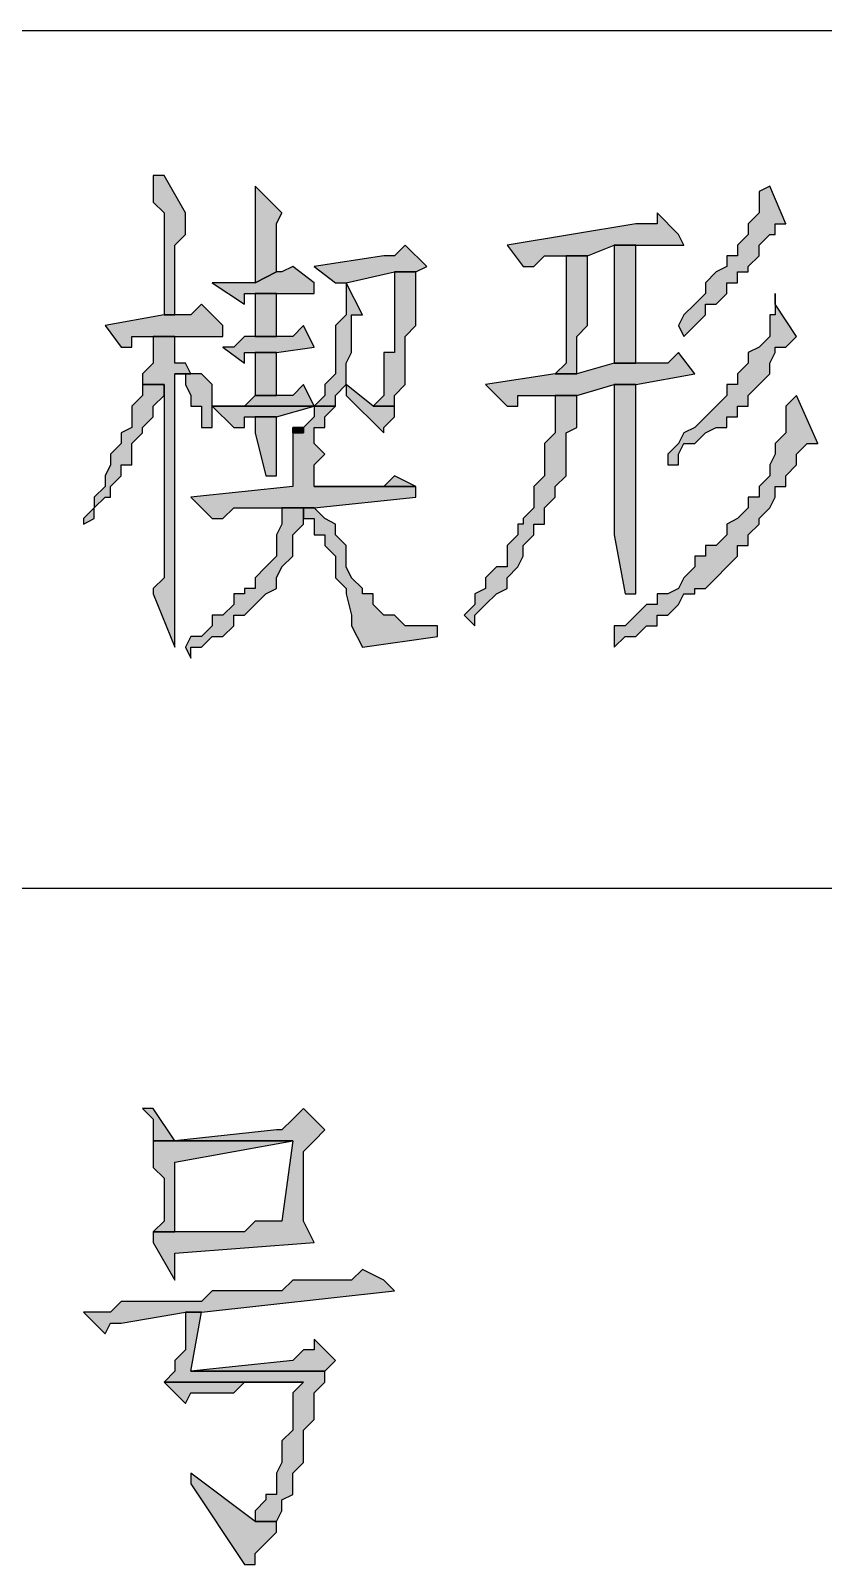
# Model space of a CAD drawing. Extents: x 457 to 4918, y -67 to 391.
# Drawn here: x 3523.95 to 3530.63, y 87.02 to 99.94 of the extents above; entities that cross this region are included whole.
import ezdxf

# ---------------------------------------------------------------- set-up
doc = ezdxf.new("R2010")
doc.units = 0
doc.header["$LTSCALE"] = 40
doc.header["$MEASUREMENT"] = 0
for name, color, linetype in [('at_Entity', 7, 'CONTINUOUS'), ('at_Rect', 7, 'CONTINUOUS'), ('at_Solid', 7, 'CONTINUOUS')]:
    doc.layers.add(name, color=color, linetype=linetype)

msp = doc.modelspace()

# ---------------------------------------------------------------- hatches: boundary and pattern name
at = {"layer": 'at_Solid'}
for points in [[(3525.073, 98.723), (3524.982, 98.723), (3524.982, 98.588), (3524.982, 98.497), (3525.073, 98.407), (3525.073, 97.548), (3525.163, 97.548), (3525.163, 98.136), (3525.254, 98.226), (3525.254, 98.407)], [(3525.841, 98.633), (3525.841, 97.819), (3526.022, 97.91), (3526.022, 98.317), (3526.067, 98.407)], [(3530.18, 98.633), (3530.09, 98.588), (3530.09, 98.407), (3530, 98.317), (3530, 98.226), (3529.909, 98.136), (3529.909, 98.045), (3529.819, 98.045), (3529.819, 97.955), (3529.728, 97.91), (3529.638, 97.819), (3529.638, 97.729), (3529.548, 97.639), (3529.457, 97.548), (3529.412, 97.458), (3529.457, 97.367), (3529.548, 97.458), (3529.638, 97.548), (3529.638, 97.639), (3529.728, 97.639), (3529.819, 97.729), (3529.819, 97.819), (3529.909, 97.819), (3529.909, 97.91), (3530, 97.91), (3530, 97.955), (3530.09, 98.045), (3530.09, 98.136), (3530.18, 98.226), (3530.226, 98.226), (3530.226, 98.317), (3530.316, 98.317)], [(3529.231, 98.407), (3529.231, 98.317), (3529.141, 98.317), (3529.05, 98.317), (3527.966, 98.136), (3528.101, 97.955), (3528.192, 97.955), (3528.282, 98.045), (3528.644, 98.045), (3528.87, 98.136), (3529.457, 98.136), (3529.412, 98.226)], [(3527.107, 98.136), (3527.016, 98.045), (3526.926, 98.045), (3526.338, 97.955), (3526.519, 97.819), (3526.61, 97.819), (3527.016, 97.91), (3527.197, 97.91), (3527.288, 97.955)], [(3529.05, 98.136), (3528.87, 98.136), (3528.87, 98.045), (3528.87, 97.141), (3529.05, 97.141)], [(3528.644, 98.045), (3528.463, 98.045), (3528.463, 97.91), (3528.463, 97.141), (3528.372, 97.051), (3528.553, 97.051), (3528.553, 97.141), (3528.553, 97.367), (3528.644, 97.458)], [(3526.158, 97.955), (3526.067, 97.91), (3526.022, 97.91), (3525.841, 97.819), (3525.48, 97.819), (3525.751, 97.639), (3525.751, 97.729), (3525.841, 97.729), (3526.338, 97.729), (3526.338, 97.819)], [(3527.197, 97.91), (3527.016, 97.91), (3527.016, 97.819), (3527.016, 97.232), (3526.926, 97.232), (3526.926, 96.87), (3526.836, 96.78), (3527.016, 96.78), (3527.016, 96.87), (3527.107, 96.961), (3527.107, 97.367), (3527.197, 97.458)], [(3526.61, 97.819), (3526.61, 97.548), (3526.519, 97.458), (3526.519, 97.051), (3526.429, 96.961), (3526.429, 96.87), (3526.338, 96.78), (3526.519, 96.78), (3526.519, 96.87), (3526.61, 96.961), (3526.61, 97.141), (3526.655, 97.232), (3526.655, 97.548), (3526.745, 97.548)], [(3525.389, 97.639), (3525.299, 97.548), (3525.073, 97.548), (3524.575, 97.458), (3524.711, 97.277), (3524.802, 97.277), (3524.802, 97.367), (3525.57, 97.367), (3525.57, 97.458)], [(3526.022, 97.729), (3525.841, 97.729), (3525.841, 97.639), (3525.841, 97.367), (3526.022, 97.367)], [(3530.226, 97.729), (3530.226, 97.548), (3530.18, 97.548), (3530.18, 97.367), (3530.09, 97.277), (3530, 97.232), (3530, 97.141), (3529.909, 97.051), (3529.909, 96.961), (3529.819, 96.961), (3529.819, 96.87), (3529.728, 96.78), (3529.638, 96.689), (3529.548, 96.599), (3529.457, 96.554), (3529.412, 96.463), (3529.322, 96.373), (3529.322, 96.283), (3529.412, 96.283), (3529.412, 96.373), (3529.457, 96.463), (3529.548, 96.463), (3529.638, 96.554), (3529.728, 96.599), (3529.819, 96.599), (3529.819, 96.689), (3529.909, 96.689), (3529.909, 96.78), (3530, 96.78), (3530, 96.87), (3530.09, 96.961), (3530.18, 97.051), (3530.18, 97.141), (3530.226, 97.232), (3530.226, 97.277), (3530.316, 97.277), (3530.407, 97.367), (3530.226, 97.639)], [(3525.163, 97.367), (3524.982, 97.367), (3524.982, 97.277), (3524.982, 97.141), (3524.892, 97.051), (3524.892, 96.961), (3525.073, 96.961), (3525.073, 95.333), (3524.982, 95.243), (3524.982, 95.198), (3525.163, 94.746), (3525.163, 97.051), (3525.299, 97.051), (3525.254, 97.141), (3525.163, 97.141), (3525.163, 97.277)], [(3526.248, 97.458), (3526.158, 97.367), (3525.751, 97.367), (3525.66, 97.277), (3525.57, 97.277), (3525.751, 97.141), (3525.751, 97.232), (3525.841, 97.232), (3526.022, 97.232), (3526.338, 97.277)], [(3526.022, 97.232), (3525.841, 97.232), (3525.841, 97.141), (3525.841, 96.87), (3526.022, 96.87)], [(3529.412, 97.232), (3529.322, 97.141), (3528.87, 97.141), (3528.553, 97.051), (3528.372, 97.051), (3527.785, 96.961), (3527.966, 96.78), (3528.056, 96.78), (3528.056, 96.87), (3528.553, 96.87), (3528.87, 96.961), (3529.05, 96.961), (3529.548, 97.051)], [(3524.892, 96.961), (3524.892, 96.87), (3524.802, 96.78), (3524.802, 96.599), (3524.711, 96.554), (3524.711, 96.463), (3524.621, 96.373), (3524.621, 96.283), (3524.575, 96.192), (3524.575, 96.102), (3524.485, 96.011), (3524.485, 95.921), (3524.395, 95.831), (3524.395, 95.785), (3524.485, 95.831), (3524.485, 95.921), (3524.575, 96.011), (3524.621, 96.011), (3524.621, 96.102), (3524.711, 96.192), (3524.711, 96.283), (3524.802, 96.283), (3524.802, 96.463), (3524.892, 96.554), (3524.892, 96.599), (3524.982, 96.689), (3524.982, 96.78), (3525.073, 96.87), (3525.073, 96.961)], [(3525.299, 97.051), (3525.163, 97.051), (3525.254, 97.051), (3525.254, 96.961), (3525.299, 96.87), (3525.299, 96.78), (3525.389, 96.78), (3525.389, 96.599), (3525.48, 96.599), (3525.48, 96.961), (3525.389, 97.051)], [(3526.248, 96.961), (3526.158, 96.87), (3525.841, 96.87), (3525.751, 96.78), (3525.48, 96.78), (3526.338, 96.78), (3526.338, 96.689), (3526.248, 96.599), (3526.248, 96.554), (3526.158, 96.554), (3526.158, 96.102), (3525.299, 96.011), (3525.48, 95.831), (3525.57, 95.831), (3525.66, 95.921), (3526.338, 95.921), (3527.197, 96.011), (3527.197, 96.102), (3526.338, 96.102), (3526.338, 96.283), (3526.429, 96.373), (3526.338, 96.463), (3526.338, 96.599), (3526.429, 96.599), (3526.429, 96.689), (3526.519, 96.78), (3526.338, 96.78)], [(3526.61, 96.961), (3526.61, 96.87), (3526.926, 96.554), (3526.926, 96.599), (3527.016, 96.689), (3527.016, 96.78), (3526.836, 96.78)], [(3529.05, 96.961), (3528.87, 96.961), (3528.87, 96.87), (3528.87, 95.695), (3528.96, 95.198), (3529.05, 95.198), (3529.05, 95.785)], [(3528.553, 96.87), (3528.372, 96.87), (3528.372, 96.78), (3528.372, 96.554), (3528.282, 96.463), (3528.282, 96.192), (3528.192, 96.102), (3528.192, 95.921), (3528.101, 95.831), (3528.101, 95.785), (3528.056, 95.785), (3528.056, 95.695), (3527.966, 95.604), (3527.966, 95.424), (3527.875, 95.424), (3527.785, 95.333), (3527.785, 95.243), (3527.694, 95.198), (3527.694, 95.107), (3527.604, 95.017), (3527.694, 94.926), (3527.694, 95.017), (3527.785, 95.107), (3527.875, 95.198), (3527.966, 95.243), (3527.966, 95.333), (3528.056, 95.424), (3528.101, 95.514), (3528.101, 95.604), (3528.192, 95.695), (3528.192, 95.785), (3528.282, 95.785), (3528.282, 95.921), (3528.372, 96.011), (3528.372, 96.102), (3528.463, 96.192), (3528.463, 96.554), (3528.553, 96.599)], [(3530.407, 96.87), (3530.316, 96.78), (3530.316, 96.554), (3530.226, 96.463), (3530.226, 96.373), (3530.18, 96.283), (3530.18, 96.192), (3530.09, 96.102), (3530.09, 96.011), (3530, 96.011), (3530, 95.921), (3529.909, 95.831), (3529.819, 95.785), (3529.819, 95.695), (3529.728, 95.604), (3529.638, 95.604), (3529.638, 95.514), (3529.548, 95.514), (3529.548, 95.424), (3529.457, 95.333), (3529.412, 95.243), (3529.322, 95.198), (3529.231, 95.198), (3529.231, 95.107), (3529.141, 95.107), (3529.05, 95.017), (3528.96, 94.926), (3528.87, 94.926), (3528.87, 94.746), (3528.96, 94.836), (3529.05, 94.836), (3529.141, 94.926), (3529.231, 94.926), (3529.231, 95.017), (3529.322, 95.017), (3529.412, 95.107), (3529.457, 95.198), (3529.548, 95.198), (3529.548, 95.243), (3529.638, 95.243), (3529.728, 95.333), (3529.819, 95.424), (3529.909, 95.514), (3529.909, 95.604), (3530, 95.604), (3530, 95.695), (3530.09, 95.785), (3530.09, 95.831), (3530.18, 95.921), (3530.226, 96.011), (3530.226, 96.102), (3530.316, 96.102), (3530.316, 96.192), (3530.407, 96.283), (3530.407, 96.373), (3530.497, 96.463), (3530.587, 96.463)], [(3525.48, 96.78), (3525.66, 96.599), (3525.751, 96.599), (3525.751, 96.689), (3526.022, 96.689), (3526.338, 96.78)], [(3526.022, 96.689), (3525.841, 96.689), (3525.841, 96.599), (3525.841, 96.554), (3525.932, 96.192), (3526.022, 96.192), (3526.022, 96.283)], [(3526.158, 96.599), (3526.158, 96.554), (3526.248, 96.554), (3526.248, 96.599)], [(3527.016, 96.192), (3526.926, 96.102), (3526.338, 96.102), (3527.197, 96.102)], [(3526.067, 95.921), (3526.067, 95.785), (3526.022, 95.695), (3526.022, 95.514), (3525.932, 95.424), (3525.841, 95.333), (3525.841, 95.243), (3525.751, 95.243), (3525.751, 95.198), (3525.66, 95.198), (3525.66, 95.107), (3525.57, 95.017), (3525.48, 95.017), (3525.48, 94.926), (3525.389, 94.836), (3525.299, 94.836), (3525.254, 94.746), (3525.299, 94.655), (3525.299, 94.746), (3525.389, 94.746), (3525.48, 94.836), (3525.57, 94.836), (3525.66, 94.926), (3525.66, 95.017), (3525.751, 95.017), (3525.841, 95.107), (3525.932, 95.198), (3526.022, 95.243), (3526.022, 95.333), (3526.067, 95.424), (3526.158, 95.514), (3526.158, 95.695), (3526.248, 95.785), (3526.248, 95.921)], [(3526.338, 95.921), (3526.067, 95.921), (3526.248, 95.921), (3526.248, 95.831), (3526.338, 95.831), (3526.338, 95.695), (3526.429, 95.695), (3526.429, 95.604), (3526.519, 95.514), (3526.519, 95.333), (3526.61, 95.243), (3526.61, 95.198), (3526.655, 95.017), (3526.655, 94.926), (3526.745, 94.746), (3527.378, 94.836), (3527.378, 94.926), (3527.288, 94.926), (3527.107, 94.926), (3527.016, 95.017), (3526.926, 95.017), (3526.836, 95.107), (3526.836, 95.198), (3526.745, 95.198), (3526.745, 95.243), (3526.655, 95.333), (3526.61, 95.424), (3526.61, 95.604), (3526.519, 95.695), (3526.519, 95.785), (3526.429, 95.831)], [(3524.982, 90.858), (3524.892, 90.858), (3524.982, 90.768), (3524.982, 90.587), (3525.163, 90.587)], [(3526.248, 90.858), (3526.158, 90.768), (3526.067, 90.678), (3526.022, 90.678), (3525.163, 90.587), (3524.982, 90.587), (3526.158, 90.587), (3526.067, 89.909), (3525.841, 89.909), (3525.751, 89.819), (3524.982, 89.819), (3524.982, 89.728), (3525.163, 89.412), (3525.163, 89.638), (3526.338, 89.728), (3526.248, 89.909), (3526.248, 90.497), (3526.338, 90.587), (3526.429, 90.678)], [(3524.982, 90.587), (3524.982, 90.361), (3525.073, 90.271), (3525.073, 89.909), (3524.982, 89.819), (3525.163, 89.819), (3525.163, 89.909), (3525.163, 90.406), (3526.158, 90.587)], [(3526.745, 89.502), (3526.655, 89.412), (3526.158, 89.412), (3526.067, 89.321), (3525.48, 89.321), (3525.389, 89.231), (3524.711, 89.231), (3524.621, 89.141), (3524.395, 89.141), (3524.575, 88.96), (3524.621, 89.05), (3524.711, 89.05), (3525.254, 89.141), (3525.389, 89.141), (3527.016, 89.321), (3526.926, 89.412)], [(3525.389, 89.141), (3525.254, 89.141), (3525.254, 89.05), (3525.254, 88.824), (3525.163, 88.734), (3525.163, 88.643), (3525.073, 88.553), (3526.248, 88.553), (3526.158, 88.463), (3526.158, 88.146), (3526.067, 88.056), (3526.067, 87.875), (3526.022, 87.785), (3526.022, 87.604), (3525.932, 87.604), (3525.932, 87.559), (3525.841, 87.468), (3525.841, 87.378), (3526.022, 87.378), (3526.067, 87.468), (3526.067, 87.559), (3526.158, 87.604), (3526.158, 87.785), (3526.248, 87.875), (3526.248, 88.146), (3526.338, 88.237), (3526.338, 88.463), (3526.429, 88.553), (3526.429, 88.643), (3525.299, 88.643)], [(3526.338, 88.915), (3526.338, 88.824), (3526.248, 88.824), (3526.158, 88.734), (3525.299, 88.643), (3526.429, 88.643), (3526.519, 88.734)], [(3525.073, 88.553), (3525.254, 88.372), (3525.299, 88.463), (3525.66, 88.463), (3525.751, 88.553), (3526.248, 88.553)], [(3525.299, 87.785), (3525.299, 87.694), (3525.751, 87.016), (3525.841, 87.016), (3525.841, 87.107), (3525.932, 87.197), (3526.022, 87.287), (3526.022, 87.378), (3525.841, 87.378)]]:
    msp.add_hatch(color=0, dxfattribs=at).paths.add_polyline_path(points)

# ---------------------------------------------------------------- linework, layer by layer
at = {"layer": 'at_Entity', "color": 0, "lineweight": 20}
for p, q in [((3525.073, 98.723), (3524.982, 98.723)), ((3524.982, 98.723), (3524.982, 98.588)), ((3525.254, 98.407), (3525.073, 98.723)), ((3524.982, 98.588), (3524.982, 98.497)), ((3525.841, 98.633), (3525.841, 97.819)), ((3526.067, 98.407), (3525.841, 98.633)), ((3530.18, 98.633), (3530.09, 98.588)), ((3530.09, 98.588), (3530.09, 98.407)), ((3530.316, 98.317), (3530.18, 98.633)), ((3524.982, 98.497), (3525.073, 98.407)), ((3525.073, 98.407), (3525.073, 97.548)), ((3525.254, 98.226), (3525.254, 98.407)), ((3526.022, 98.317), (3526.067, 98.407)), ((3529.231, 98.407), (3529.231, 98.317)), ((3529.412, 98.226), (3529.231, 98.407)), ((3530.09, 98.407), (3530, 98.317)), ((3526.022, 97.91), (3526.022, 98.317)), ((3529.05, 98.317), (3527.966, 98.136)), ((3529.141, 98.317), (3529.05, 98.317)), ((3529.231, 98.317), (3529.141, 98.317)), ((3530, 98.317), (3530, 98.226)), ((3530.226, 98.226), (3530.226, 98.317)), ((3530.226, 98.317), (3530.316, 98.317)), ((3525.163, 98.136), (3525.254, 98.226)), ((3525.163, 97.548), (3525.163, 98.136)), ((3527.107, 98.136), (3527.016, 98.045)), ((3527.288, 97.955), (3527.107, 98.136)), ((3527.966, 98.136), (3528.101, 97.955)), ((3528.644, 98.045), (3528.87, 98.136)), ((3529.05, 98.136), (3528.87, 98.136)), ((3528.87, 98.136), (3528.87, 98.045)), ((3528.87, 98.136), (3529.457, 98.136)), ((3529.05, 97.141), (3529.05, 98.136)), ((3529.457, 98.136), (3529.412, 98.226)), ((3530, 98.226), (3529.909, 98.136)), ((3529.909, 98.136), (3529.909, 98.045)), ((3530.09, 98.136), (3530.18, 98.226)), ((3530.09, 98.045), (3530.09, 98.136)), ((3530.18, 98.226), (3530.226, 98.226)), ((3526.926, 98.045), (3526.338, 97.955)), ((3527.016, 98.045), (3526.926, 98.045)), ((3528.192, 97.955), (3528.282, 98.045)), ((3528.282, 98.045), (3528.644, 98.045)), ((3528.644, 98.045), (3528.463, 98.045)), ((3528.463, 98.045), (3528.463, 97.91)), ((3528.644, 97.458), (3528.644, 98.045)), ((3528.87, 98.045), (3528.87, 97.141)), ((3529.909, 98.045), (3529.819, 98.045)), ((3529.819, 98.045), (3529.819, 97.955)), ((3530, 97.955), (3530.09, 98.045)), ((3526.022, 97.91), (3525.841, 97.819)), ((3525.841, 97.819), (3526.022, 97.91)), ((3526.067, 97.91), (3526.022, 97.91)), ((3526.158, 97.955), (3526.067, 97.91)), ((3526.338, 97.819), (3526.158, 97.955)), ((3526.338, 97.955), (3526.519, 97.819)), ((3526.61, 97.819), (3527.016, 97.91)), ((3527.197, 97.91), (3527.016, 97.91)), ((3527.016, 97.91), (3527.016, 97.819)), ((3527.016, 97.91), (3527.197, 97.91)), ((3527.197, 97.91), (3527.288, 97.955)), ((3527.197, 97.458), (3527.197, 97.91)), ((3528.101, 97.955), (3528.192, 97.955)), ((3528.463, 97.91), (3528.463, 97.141)), ((3529.728, 97.91), (3529.638, 97.819)), ((3529.819, 97.955), (3529.728, 97.91)), ((3529.909, 97.819), (3529.909, 97.91)), ((3529.909, 97.91), (3530, 97.91)), ((3530, 97.91), (3530, 97.955)), ((3525.841, 97.819), (3525.48, 97.819)), ((3525.48, 97.819), (3525.751, 97.639)), ((3526.338, 97.729), (3526.338, 97.819)), ((3526.519, 97.819), (3526.61, 97.819)), ((3526.61, 97.819), (3526.61, 97.548)), ((3526.745, 97.548), (3526.61, 97.819)), ((3527.016, 97.819), (3527.016, 97.232)), ((3529.638, 97.819), (3529.638, 97.729)), ((3529.819, 97.729), (3529.819, 97.819)), ((3529.819, 97.819), (3529.909, 97.819)), ((3525.389, 97.639), (3525.299, 97.548)), ((3525.57, 97.458), (3525.389, 97.639)), ((3525.751, 97.639), (3525.751, 97.729)), ((3525.751, 97.729), (3525.841, 97.729)), ((3526.022, 97.729), (3525.841, 97.729)), ((3525.841, 97.729), (3525.841, 97.639)), ((3525.841, 97.729), (3526.338, 97.729)), ((3525.841, 97.639), (3525.841, 97.367)), ((3526.022, 97.367), (3526.022, 97.729)), ((3529.548, 97.639), (3529.457, 97.548)), ((3529.638, 97.729), (3529.548, 97.639)), ((3529.638, 97.548), (3529.638, 97.639)), ((3529.638, 97.639), (3529.728, 97.639)), ((3529.728, 97.639), (3529.819, 97.729)), ((3530.226, 97.729), (3530.226, 97.548)), ((3530.226, 97.639), (3530.226, 97.729)), ((3530.407, 97.367), (3530.226, 97.639)), ((3525.073, 97.548), (3524.575, 97.458)), ((3525.299, 97.548), (3525.073, 97.548)), ((3525.073, 97.548), (3525.163, 97.548)), ((3526.61, 97.548), (3526.519, 97.458)), ((3526.655, 97.232), (3526.655, 97.548)), ((3526.655, 97.548), (3526.745, 97.548)), ((3529.457, 97.548), (3529.412, 97.458)), ((3529.548, 97.458), (3529.638, 97.548)), ((3530.226, 97.548), (3530.18, 97.548)), ((3530.18, 97.548), (3530.18, 97.367)), ((3524.575, 97.458), (3524.711, 97.277)), ((3524.802, 97.277), (3524.802, 97.367)), ((3524.802, 97.367), (3525.57, 97.367)), ((3525.163, 97.367), (3524.982, 97.367)), ((3524.982, 97.367), (3524.982, 97.277)), ((3525.163, 97.277), (3525.163, 97.367)), ((3525.57, 97.367), (3525.57, 97.458)), ((3525.751, 97.367), (3525.66, 97.277)), ((3526.158, 97.367), (3525.751, 97.367)), ((3525.841, 97.367), (3526.022, 97.367)), ((3526.248, 97.458), (3526.158, 97.367)), ((3526.338, 97.277), (3526.248, 97.458)), ((3526.519, 97.458), (3526.519, 97.051)), ((3527.107, 97.367), (3527.197, 97.458)), ((3527.107, 96.961), (3527.107, 97.367)), ((3528.553, 97.367), (3528.644, 97.458)), ((3528.553, 97.141), (3528.553, 97.367)), ((3529.412, 97.458), (3529.457, 97.367)), ((3529.457, 97.367), (3529.548, 97.458)), ((3530.18, 97.367), (3530.09, 97.277)), ((3530.316, 97.277), (3530.407, 97.367)), ((3524.711, 97.277), (3524.802, 97.277)), ((3524.982, 97.277), (3524.982, 97.141)), ((3525.163, 97.141), (3525.163, 97.277)), ((3525.66, 97.277), (3525.57, 97.277)), ((3525.57, 97.277), (3525.751, 97.141)), ((3525.751, 97.141), (3525.751, 97.232)), ((3525.751, 97.232), (3525.841, 97.232)), ((3526.022, 97.232), (3525.841, 97.232)), ((3525.841, 97.232), (3525.841, 97.141)), ((3525.841, 97.232), (3526.022, 97.232)), ((3526.022, 97.232), (3526.338, 97.277)), ((3526.022, 96.87), (3526.022, 97.232)), ((3526.61, 97.141), (3526.655, 97.232)), ((3527.016, 97.232), (3526.926, 97.232)), ((3526.926, 97.232), (3526.926, 96.87)), ((3529.412, 97.232), (3529.322, 97.141)), ((3529.548, 97.051), (3529.412, 97.232)), ((3530.09, 97.277), (3530, 97.232)), ((3530, 97.232), (3530, 97.141)), ((3530.18, 97.141), (3530.226, 97.232)), ((3530.226, 97.232), (3530.226, 97.277)), ((3530.226, 97.277), (3530.316, 97.277)), ((3524.982, 97.141), (3524.892, 97.051)), ((3525.254, 97.141), (3525.163, 97.141)), ((3525.299, 97.051), (3525.254, 97.141)), ((3525.841, 97.141), (3525.841, 96.87)), ((3526.61, 96.961), (3526.61, 97.141)), ((3528.463, 97.141), (3528.372, 97.051)), ((3528.87, 97.141), (3528.553, 97.051)), ((3528.553, 97.051), (3528.553, 97.141)), ((3529.322, 97.141), (3528.87, 97.141)), ((3528.87, 97.141), (3529.05, 97.141)), ((3530, 97.141), (3529.909, 97.051)), ((3530.18, 97.051), (3530.18, 97.141)), ((3524.892, 97.051), (3524.892, 96.961)), ((3524.892, 96.961), (3524.892, 96.87)), ((3525.073, 96.961), (3524.892, 96.961)), ((3524.892, 96.961), (3525.073, 96.961)), ((3525.073, 96.87), (3525.073, 96.961)), ((3525.073, 96.961), (3525.073, 95.333)), ((3525.299, 97.051), (3525.163, 97.051)), ((3525.163, 97.051), (3525.254, 97.051)), ((3525.163, 94.746), (3525.163, 97.051)), ((3525.163, 97.051), (3525.299, 97.051)), ((3525.254, 97.051), (3525.254, 96.961)), ((3525.254, 96.961), (3525.299, 96.87)), ((3525.389, 97.051), (3525.299, 97.051)), ((3525.48, 96.961), (3525.389, 97.051)), ((3525.48, 96.599), (3525.48, 96.961)), ((3526.248, 96.961), (3526.158, 96.87)), ((3526.338, 96.78), (3526.248, 96.961)), ((3526.519, 97.051), (3526.429, 96.961)), ((3526.429, 96.961), (3526.429, 96.87)), ((3526.519, 96.87), (3526.61, 96.961)), ((3526.61, 96.961), (3526.61, 96.87)), ((3526.836, 96.78), (3526.61, 96.961)), ((3527.016, 96.87), (3527.107, 96.961)), ((3528.372, 97.051), (3527.785, 96.961)), ((3527.785, 96.961), (3527.966, 96.78)), ((3528.553, 97.051), (3528.372, 97.051)), ((3528.372, 97.051), (3528.553, 97.051)), ((3528.553, 96.87), (3528.87, 96.961)), ((3529.05, 96.961), (3528.87, 96.961)), ((3528.87, 96.961), (3528.87, 96.87)), ((3528.87, 96.961), (3529.05, 96.961)), ((3529.05, 96.961), (3529.548, 97.051)), ((3529.05, 95.785), (3529.05, 96.961)), ((3529.909, 96.961), (3529.819, 96.961)), ((3529.819, 96.961), (3529.819, 96.87)), ((3529.909, 97.051), (3529.909, 96.961)), ((3530, 96.87), (3530.09, 96.961)), ((3530.09, 96.961), (3530.18, 97.051)), ((3524.892, 96.87), (3524.802, 96.78)), ((3524.982, 96.78), (3525.073, 96.87)), ((3525.299, 96.87), (3525.299, 96.78)), ((3525.841, 96.87), (3525.751, 96.78)), ((3526.158, 96.87), (3525.841, 96.87)), ((3525.841, 96.87), (3526.022, 96.87)), ((3526.429, 96.87), (3526.338, 96.78)), ((3526.519, 96.78), (3526.519, 96.87)), ((3526.61, 96.87), (3526.926, 96.554)), ((3526.926, 96.87), (3526.836, 96.78)), ((3527.016, 96.78), (3527.016, 96.87)), ((3528.056, 96.78), (3528.056, 96.87)), ((3528.056, 96.87), (3528.553, 96.87)), ((3528.553, 96.87), (3528.372, 96.87)), ((3528.372, 96.87), (3528.372, 96.78)), ((3528.553, 96.599), (3528.553, 96.87)), ((3528.87, 96.87), (3528.87, 95.695)), ((3529.819, 96.87), (3529.728, 96.78)), ((3530, 96.78), (3530, 96.87)), ((3530.407, 96.87), (3530.316, 96.78)), ((3530.587, 96.463), (3530.407, 96.87)), ((3524.802, 96.78), (3524.802, 96.599)), ((3524.982, 96.689), (3524.982, 96.78)), ((3525.299, 96.78), (3525.389, 96.78)), ((3525.389, 96.78), (3525.389, 96.599)), ((3525.48, 96.78), (3525.66, 96.599)), ((3526.338, 96.78), (3525.48, 96.78)), ((3525.751, 96.78), (3525.48, 96.78)), ((3525.48, 96.78), (3526.338, 96.78)), ((3526.022, 96.689), (3526.338, 96.78)), ((3526.338, 96.78), (3526.338, 96.689)), ((3526.519, 96.78), (3526.338, 96.78)), ((3526.338, 96.78), (3526.519, 96.78)), ((3526.429, 96.689), (3526.519, 96.78)), ((3527.016, 96.78), (3526.836, 96.78)), ((3526.836, 96.78), (3527.016, 96.78)), ((3527.016, 96.689), (3527.016, 96.78)), ((3527.966, 96.78), (3528.056, 96.78)), ((3528.372, 96.78), (3528.372, 96.554)), ((3529.728, 96.78), (3529.638, 96.689)), ((3529.909, 96.689), (3529.909, 96.78)), ((3529.909, 96.78), (3530, 96.78)), ((3530.316, 96.78), (3530.316, 96.554)), ((3524.802, 96.599), (3524.711, 96.554)), ((3524.892, 96.599), (3524.982, 96.689)), ((3524.892, 96.554), (3524.892, 96.599)), ((3525.389, 96.599), (3525.48, 96.599)), ((3525.66, 96.599), (3525.751, 96.599)), ((3525.751, 96.599), (3525.751, 96.689)), ((3525.751, 96.689), (3526.022, 96.689)), ((3526.022, 96.689), (3525.841, 96.689)), ((3525.841, 96.689), (3525.841, 96.599)), ((3525.841, 96.599), (3525.841, 96.554)), ((3526.022, 96.283), (3526.022, 96.689)), ((3526.338, 96.689), (3526.248, 96.599)), ((3526.248, 96.599), (3526.248, 96.554)), ((3526.338, 96.463), (3526.338, 96.599)), ((3526.338, 96.599), (3526.429, 96.599)), ((3526.429, 96.599), (3526.429, 96.689)), ((3526.926, 96.599), (3527.016, 96.689)), ((3526.926, 96.554), (3526.926, 96.599)), ((3528.463, 96.554), (3528.553, 96.599)), ((3529.548, 96.599), (3529.457, 96.554)), ((3529.638, 96.689), (3529.548, 96.599)), ((3529.638, 96.554), (3529.728, 96.599)), ((3529.728, 96.599), (3529.819, 96.599)), ((3529.819, 96.599), (3529.819, 96.689)), ((3529.819, 96.689), (3529.909, 96.689)), ((3524.711, 96.463), (3524.621, 96.373)), ((3524.711, 96.554), (3524.711, 96.463)), ((3524.802, 96.463), (3524.892, 96.554)), ((3524.802, 96.283), (3524.802, 96.463)), ((3525.841, 96.554), (3525.932, 96.192)), ((3526.248, 96.554), (3526.158, 96.554)), ((3526.158, 96.554), (3526.158, 96.102)), ((3526.429, 96.373), (3526.338, 96.463)), ((3528.372, 96.554), (3528.282, 96.463)), ((3528.282, 96.463), (3528.282, 96.192)), ((3528.463, 96.192), (3528.463, 96.554)), ((3529.412, 96.463), (3529.322, 96.373)), ((3529.457, 96.554), (3529.412, 96.463)), ((3529.412, 96.373), (3529.457, 96.463)), ((3529.457, 96.463), (3529.548, 96.463)), ((3529.548, 96.463), (3529.638, 96.554)), ((3530.316, 96.554), (3530.226, 96.463)), ((3530.226, 96.463), (3530.226, 96.373)), ((3530.407, 96.373), (3530.497, 96.463)), ((3530.497, 96.463), (3530.587, 96.463)), ((3524.621, 96.373), (3524.621, 96.283)), ((3526.338, 96.283), (3526.429, 96.373)), ((3529.322, 96.373), (3529.322, 96.283)), ((3529.412, 96.283), (3529.412, 96.373)), ((3530.226, 96.373), (3530.18, 96.283)), ((3530.407, 96.283), (3530.407, 96.373)), ((3524.621, 96.283), (3524.575, 96.192)), ((3524.575, 96.192), (3524.575, 96.102)), ((3524.621, 96.102), (3524.711, 96.192)), ((3524.711, 96.192), (3524.711, 96.283)), ((3524.711, 96.283), (3524.802, 96.283)), ((3525.932, 96.192), (3526.022, 96.192)), ((3526.022, 96.192), (3526.022, 96.283)), ((3526.338, 96.102), (3526.338, 96.283)), ((3527.016, 96.192), (3526.926, 96.102)), ((3527.197, 96.102), (3527.016, 96.192)), ((3528.282, 96.192), (3528.192, 96.102)), ((3528.372, 96.102), (3528.463, 96.192)), ((3529.322, 96.283), (3529.412, 96.283)), ((3530.18, 96.192), (3530.09, 96.102)), ((3530.18, 96.283), (3530.18, 96.192)), ((3530.316, 96.192), (3530.407, 96.283)), ((3530.316, 96.102), (3530.316, 96.192)), ((3524.575, 96.102), (3524.485, 96.011)), ((3524.621, 96.011), (3524.621, 96.102)), ((3526.158, 96.102), (3525.299, 96.011)), ((3526.926, 96.102), (3526.338, 96.102)), ((3526.338, 96.102), (3527.197, 96.102)), ((3527.197, 96.102), (3526.338, 96.102)), ((3527.197, 96.011), (3527.197, 96.102)), ((3528.192, 96.102), (3528.192, 95.921)), ((3528.372, 96.011), (3528.372, 96.102)), ((3530.09, 96.102), (3530.09, 96.011)), ((3530.226, 96.011), (3530.226, 96.102)), ((3530.226, 96.102), (3530.316, 96.102)), ((3524.485, 96.011), (3524.485, 95.921)), ((3524.485, 95.921), (3524.575, 96.011)), ((3524.575, 96.011), (3524.621, 96.011)), ((3525.299, 96.011), (3525.48, 95.831)), ((3526.338, 95.921), (3527.197, 96.011)), ((3528.282, 95.921), (3528.372, 96.011)), ((3530.09, 96.011), (3530, 96.011)), ((3530, 96.011), (3530, 95.921)), ((3530.18, 95.921), (3530.226, 96.011)), ((3524.485, 95.921), (3524.395, 95.831)), ((3524.395, 95.831), (3524.395, 95.785)), ((3524.395, 95.785), (3524.485, 95.831)), ((3524.485, 95.831), (3524.485, 95.921)), ((3525.48, 95.831), (3525.57, 95.831)), ((3525.57, 95.831), (3525.66, 95.921)), ((3525.66, 95.921), (3526.338, 95.921)), ((3526.067, 95.921), (3526.067, 95.785)), ((3526.248, 95.921), (3526.067, 95.921)), ((3526.338, 95.921), (3526.067, 95.921)), ((3526.067, 95.921), (3526.248, 95.921)), ((3526.248, 95.785), (3526.248, 95.921)), ((3526.248, 95.921), (3526.248, 95.831)), ((3526.248, 95.831), (3526.338, 95.831)), ((3526.429, 95.831), (3526.338, 95.921)), ((3526.338, 95.831), (3526.338, 95.695)), ((3526.519, 95.785), (3526.429, 95.831)), ((3528.192, 95.921), (3528.101, 95.831)), ((3528.101, 95.831), (3528.101, 95.785)), ((3528.282, 95.785), (3528.282, 95.921)), ((3529.909, 95.831), (3529.819, 95.785)), ((3530, 95.921), (3529.909, 95.831)), ((3530.09, 95.831), (3530.18, 95.921)), ((3530.09, 95.785), (3530.09, 95.831)), ((3526.067, 95.785), (3526.022, 95.695)), ((3526.022, 95.695), (3526.022, 95.514)), ((3526.158, 95.695), (3526.248, 95.785)), ((3526.158, 95.514), (3526.158, 95.695)), ((3526.338, 95.695), (3526.429, 95.695)), ((3526.429, 95.695), (3526.429, 95.604)), ((3526.519, 95.695), (3526.519, 95.785)), ((3526.61, 95.604), (3526.519, 95.695)), ((3528.056, 95.695), (3527.966, 95.604)), ((3528.101, 95.785), (3528.056, 95.785)), ((3528.056, 95.785), (3528.056, 95.695)), ((3528.101, 95.604), (3528.192, 95.695)), ((3528.192, 95.695), (3528.192, 95.785)), ((3528.192, 95.785), (3528.282, 95.785)), ((3528.87, 95.695), (3528.96, 95.198)), ((3529.05, 95.198), (3529.05, 95.785)), ((3529.819, 95.695), (3529.728, 95.604)), ((3529.819, 95.785), (3529.819, 95.695)), ((3530, 95.695), (3530.09, 95.785)), ((3530, 95.604), (3530, 95.695)), ((3526.429, 95.604), (3526.519, 95.514)), ((3526.61, 95.424), (3526.61, 95.604)), ((3527.966, 95.604), (3527.966, 95.424)), ((3528.101, 95.514), (3528.101, 95.604)), ((3529.728, 95.604), (3529.638, 95.604)), ((3529.638, 95.604), (3529.638, 95.514)), ((3529.909, 95.514), (3529.909, 95.604)), ((3529.909, 95.604), (3530, 95.604)), ((3525.932, 95.424), (3525.841, 95.333)), ((3526.022, 95.514), (3525.932, 95.424)), ((3526.022, 95.333), (3526.067, 95.424)), ((3526.067, 95.424), (3526.158, 95.514)), ((3526.519, 95.514), (3526.519, 95.333)), ((3526.655, 95.333), (3526.61, 95.424)), ((3527.875, 95.424), (3527.785, 95.333)), ((3527.966, 95.424), (3527.875, 95.424)), ((3527.966, 95.333), (3528.056, 95.424)), ((3528.056, 95.424), (3528.101, 95.514)), ((3529.548, 95.424), (3529.457, 95.333)), ((3529.638, 95.514), (3529.548, 95.514)), ((3529.548, 95.514), (3529.548, 95.424)), ((3529.728, 95.333), (3529.819, 95.424)), ((3529.819, 95.424), (3529.909, 95.514)), ((3525.073, 95.333), (3524.982, 95.243)), ((3525.841, 95.333), (3525.841, 95.243)), ((3526.022, 95.243), (3526.022, 95.333)), ((3526.519, 95.333), (3526.61, 95.243)), ((3526.745, 95.243), (3526.655, 95.333)), ((3527.785, 95.333), (3527.785, 95.243)), ((3527.966, 95.243), (3527.966, 95.333)), ((3529.457, 95.333), (3529.412, 95.243)), ((3529.638, 95.243), (3529.728, 95.333)), ((3524.982, 95.243), (3524.982, 95.198)), ((3524.982, 95.198), (3525.163, 94.746)), ((3525.751, 95.198), (3525.66, 95.198)), ((3525.66, 95.198), (3525.66, 95.107)), ((3525.841, 95.243), (3525.751, 95.243)), ((3525.751, 95.243), (3525.751, 95.198)), ((3525.841, 95.107), (3525.932, 95.198)), ((3525.932, 95.198), (3526.022, 95.243)), ((3526.61, 95.243), (3526.61, 95.198)), ((3526.61, 95.198), (3526.655, 95.017)), ((3526.745, 95.198), (3526.745, 95.243)), ((3526.836, 95.198), (3526.745, 95.198)), ((3526.836, 95.107), (3526.836, 95.198)), ((3527.785, 95.243), (3527.694, 95.198)), ((3527.694, 95.198), (3527.694, 95.107)), ((3527.785, 95.107), (3527.875, 95.198)), ((3527.875, 95.198), (3527.966, 95.243)), ((3528.96, 95.198), (3529.05, 95.198)), ((3529.322, 95.198), (3529.231, 95.198)), ((3529.231, 95.198), (3529.231, 95.107)), ((3529.412, 95.243), (3529.322, 95.198)), ((3529.412, 95.107), (3529.457, 95.198)), ((3529.457, 95.198), (3529.548, 95.198)), ((3529.548, 95.198), (3529.548, 95.243)), ((3529.548, 95.243), (3529.638, 95.243)), ((3525.66, 95.107), (3525.57, 95.017)), ((3525.751, 95.017), (3525.841, 95.107)), ((3526.926, 95.017), (3526.836, 95.107)), ((3527.694, 95.107), (3527.604, 95.017)), ((3527.694, 95.017), (3527.785, 95.107)), ((3529.141, 95.107), (3529.05, 95.017)), ((3529.231, 95.107), (3529.141, 95.107)), ((3529.322, 95.017), (3529.412, 95.107)), ((3525.48, 94.926), (3525.389, 94.836)), ((3525.57, 95.017), (3525.48, 95.017)), ((3525.48, 95.017), (3525.48, 94.926)), ((3525.57, 94.836), (3525.66, 94.926)), ((3525.66, 94.926), (3525.66, 95.017)), ((3525.66, 95.017), (3525.751, 95.017)), ((3526.655, 95.017), (3526.655, 94.926)), ((3526.655, 94.926), (3526.745, 94.746)), ((3527.016, 95.017), (3526.926, 95.017)), ((3527.107, 94.926), (3527.016, 95.017)), ((3527.288, 94.926), (3527.107, 94.926)), ((3527.378, 94.926), (3527.288, 94.926)), ((3527.378, 94.836), (3527.378, 94.926)), ((3527.604, 95.017), (3527.694, 94.926)), ((3527.694, 94.926), (3527.694, 95.017)), ((3528.96, 94.926), (3528.87, 94.926)), ((3528.87, 94.926), (3528.87, 94.746)), ((3529.05, 95.017), (3528.96, 94.926)), ((3529.05, 94.836), (3529.141, 94.926)), ((3529.141, 94.926), (3529.231, 94.926)), ((3529.231, 94.926), (3529.231, 95.017)), ((3529.231, 95.017), (3529.322, 95.017)), ((3525.299, 94.836), (3525.254, 94.746)), ((3525.389, 94.836), (3525.299, 94.836)), ((3525.389, 94.746), (3525.48, 94.836)), ((3525.48, 94.836), (3525.57, 94.836)), ((3526.745, 94.746), (3527.378, 94.836)), ((3528.87, 94.746), (3528.96, 94.836)), ((3528.96, 94.836), (3529.05, 94.836)), ((3525.254, 94.746), (3525.299, 94.655)), ((3525.299, 94.655), (3525.299, 94.746)), ((3525.299, 94.746), (3525.389, 94.746)), ((3524.982, 90.858), (3524.892, 90.858)), ((3524.892, 90.858), (3524.982, 90.768)), ((3525.163, 90.587), (3524.982, 90.858)), ((3524.982, 90.768), (3524.982, 90.587)), ((3526.158, 90.768), (3526.067, 90.678)), ((3526.248, 90.858), (3526.158, 90.768)), ((3526.429, 90.678), (3526.248, 90.858)), ((3526.022, 90.678), (3525.163, 90.587)), ((3526.067, 90.678), (3526.022, 90.678)), ((3526.338, 90.587), (3526.429, 90.678)), ((3524.982, 90.587), (3524.982, 90.361)), ((3526.158, 90.587), (3524.982, 90.587)), ((3524.982, 90.587), (3525.163, 90.587)), ((3525.163, 90.587), (3524.982, 90.587)), ((3524.982, 90.587), (3526.158, 90.587)), ((3525.163, 90.406), (3526.158, 90.587)), ((3526.158, 90.587), (3526.067, 89.909)), ((3526.248, 90.497), (3526.338, 90.587)), ((3526.248, 89.909), (3526.248, 90.497)), ((3525.163, 89.909), (3525.163, 90.406)), ((3524.982, 90.361), (3525.073, 90.271)), ((3525.073, 90.271), (3525.073, 89.909)), ((3525.073, 89.909), (3524.982, 89.819)), ((3525.163, 89.819), (3525.163, 89.909)), ((3525.841, 89.909), (3525.751, 89.819)), ((3526.067, 89.909), (3525.841, 89.909)), ((3526.338, 89.728), (3526.248, 89.909)), ((3524.982, 89.819), (3525.163, 89.819)), ((3525.751, 89.819), (3524.982, 89.819)), ((3524.982, 89.819), (3524.982, 89.728)), ((3524.982, 89.728), (3525.163, 89.412)), ((3525.163, 89.638), (3526.338, 89.728)), ((3525.163, 89.412), (3525.163, 89.638)), ((3526.745, 89.502), (3526.655, 89.412)), ((3526.926, 89.412), (3526.745, 89.502)), ((3526.158, 89.412), (3526.067, 89.321)), ((3526.655, 89.412), (3526.158, 89.412)), ((3527.016, 89.321), (3526.926, 89.412)), ((3524.711, 89.231), (3524.621, 89.141)), ((3525.389, 89.231), (3524.711, 89.231)), ((3525.48, 89.321), (3525.389, 89.231)), ((3525.389, 89.141), (3527.016, 89.321)), ((3526.067, 89.321), (3525.48, 89.321)), ((3524.621, 89.141), (3524.395, 89.141)), ((3524.395, 89.141), (3524.575, 88.96)), ((3524.711, 89.05), (3525.254, 89.141)), ((3525.389, 89.141), (3525.254, 89.141)), ((3525.254, 89.141), (3525.254, 89.05)), ((3525.254, 89.141), (3525.389, 89.141)), ((3525.299, 88.643), (3525.389, 89.141)), ((3524.575, 88.96), (3524.621, 89.05)), ((3524.621, 89.05), (3524.711, 89.05)), ((3525.254, 89.05), (3525.254, 88.824)), ((3525.254, 88.824), (3525.163, 88.734)), ((3526.248, 88.824), (3526.158, 88.734)), ((3526.338, 88.824), (3526.248, 88.824)), ((3526.338, 88.915), (3526.338, 88.824)), ((3526.519, 88.734), (3526.338, 88.915)), ((3525.163, 88.734), (3525.163, 88.643)), ((3526.158, 88.734), (3525.299, 88.643)), ((3526.429, 88.643), (3526.519, 88.734)), ((3525.163, 88.643), (3525.073, 88.553)), ((3525.299, 88.643), (3526.429, 88.643)), ((3526.429, 88.643), (3525.299, 88.643)), ((3526.429, 88.553), (3526.429, 88.643)), ((3525.073, 88.553), (3525.254, 88.372)), ((3526.248, 88.553), (3525.073, 88.553)), ((3525.073, 88.553), (3526.248, 88.553)), ((3525.254, 88.372), (3525.299, 88.463)), ((3525.299, 88.463), (3525.66, 88.463)), ((3525.66, 88.463), (3525.751, 88.553)), ((3525.751, 88.553), (3526.248, 88.553)), ((3526.248, 88.553), (3526.158, 88.463)), ((3526.158, 88.463), (3526.158, 88.146)), ((3526.338, 88.463), (3526.429, 88.553)), ((3526.338, 88.237), (3526.338, 88.463)), ((3526.248, 88.146), (3526.338, 88.237)), ((3526.158, 88.146), (3526.067, 88.056)), ((3526.067, 88.056), (3526.067, 87.875)), ((3526.248, 87.875), (3526.248, 88.146)), ((3525.299, 87.785), (3525.299, 87.694)), ((3525.841, 87.378), (3525.299, 87.785)), ((3526.067, 87.875), (3526.022, 87.785)), ((3526.022, 87.785), (3526.022, 87.604)), ((3526.158, 87.785), (3526.248, 87.875)), ((3526.158, 87.604), (3526.158, 87.785)), ((3525.299, 87.694), (3525.751, 87.016)), ((3525.932, 87.559), (3525.841, 87.468)), ((3526.022, 87.604), (3525.932, 87.604)), ((3525.932, 87.604), (3525.932, 87.559)), ((3526.067, 87.559), (3526.158, 87.604)), ((3526.067, 87.468), (3526.067, 87.559)), ((3525.841, 87.468), (3525.841, 87.378)), ((3526.022, 87.378), (3526.067, 87.468)), ((3526.022, 87.378), (3525.841, 87.378)), ((3525.841, 87.378), (3526.022, 87.378)), ((3525.932, 87.197), (3526.022, 87.287)), ((3526.022, 87.287), (3526.022, 87.378)), ((3525.841, 87.107), (3525.932, 87.197)), ((3525.751, 87.016), (3525.841, 87.016)), ((3525.841, 87.016), (3525.841, 87.107))]:
    msp.add_line(p, q, dxfattribs=at)
at = {"layer": 'at_Entity', "color": 0}
for points in [[(3487.194, 99.944), (3634.235, 99.944)], [(3525.073, 98.723), (3524.982, 98.723), (3524.982, 98.588), (3524.982, 98.497), (3525.073, 98.407), (3525.073, 97.548), (3525.163, 97.548), (3525.163, 98.136), (3525.254, 98.226), (3525.254, 98.407), (3525.073, 98.723), (3525.073, 98.723), (3525.073, 98.723)], [(3525.841, 98.633), (3525.841, 97.819), (3526.022, 97.91), (3526.022, 98.317), (3526.067, 98.407), (3525.841, 98.633), (3525.841, 98.633), (3525.841, 98.633)], [(3530.18, 98.633), (3530.09, 98.588), (3530.09, 98.407), (3530, 98.317), (3530, 98.226), (3529.909, 98.136), (3529.909, 98.045), (3529.819, 98.045), (3529.819, 97.955), (3529.728, 97.91), (3529.638, 97.819), (3529.638, 97.729), (3529.548, 97.639), (3529.457, 97.548), (3529.412, 97.458), (3529.457, 97.367), (3529.548, 97.458), (3529.638, 97.548), (3529.638, 97.639), (3529.728, 97.639), (3529.819, 97.729), (3529.819, 97.819), (3529.909, 97.819), (3529.909, 97.91), (3530, 97.91), (3530, 97.955), (3530.09, 98.045), (3530.09, 98.136), (3530.18, 98.226), (3530.226, 98.226), (3530.226, 98.317), (3530.316, 98.317), (3530.18, 98.633), (3530.18, 98.633), (3530.18, 98.633)], [(3529.231, 98.407), (3529.231, 98.317), (3529.141, 98.317), (3529.05, 98.317), (3527.966, 98.136), (3528.101, 97.955), (3528.192, 97.955), (3528.282, 98.045), (3528.644, 98.045), (3528.87, 98.136), (3529.457, 98.136), (3529.412, 98.226), (3529.231, 98.407), (3529.231, 98.407), (3529.231, 98.407)], [(3527.107, 98.136), (3527.016, 98.045), (3526.926, 98.045), (3526.338, 97.955), (3526.519, 97.819), (3526.61, 97.819), (3527.016, 97.91), (3527.197, 97.91), (3527.288, 97.955), (3527.107, 98.136), (3527.107, 98.136), (3527.107, 98.136)], [(3529.05, 98.136), (3528.87, 98.136), (3528.87, 98.045), (3528.87, 97.141), (3529.05, 97.141), (3529.05, 98.136), (3529.05, 98.136)], [(3528.644, 98.045), (3528.463, 98.045), (3528.463, 97.91), (3528.463, 97.141), (3528.372, 97.051), (3528.553, 97.051), (3528.553, 97.141), (3528.553, 97.367), (3528.644, 97.458), (3528.644, 98.045), (3528.644, 98.045)], [(3526.158, 97.955), (3526.067, 97.91), (3526.022, 97.91), (3525.841, 97.819), (3525.48, 97.819), (3525.751, 97.639), (3525.751, 97.729), (3525.841, 97.729), (3526.338, 97.729), (3526.338, 97.819), (3526.158, 97.955), (3526.158, 97.955), (3526.158, 97.955)], [(3527.197, 97.91), (3527.016, 97.91), (3527.016, 97.819), (3527.016, 97.232), (3526.926, 97.232), (3526.926, 96.87), (3526.836, 96.78), (3527.016, 96.78), (3527.016, 96.87), (3527.107, 96.961), (3527.107, 97.367), (3527.197, 97.458), (3527.197, 97.91), (3527.197, 97.91)], [(3526.61, 97.819), (3526.61, 97.548), (3526.519, 97.458), (3526.519, 97.051), (3526.429, 96.961), (3526.429, 96.87), (3526.338, 96.78), (3526.519, 96.78), (3526.519, 96.87), (3526.61, 96.961), (3526.61, 97.141), (3526.655, 97.232), (3526.655, 97.548), (3526.745, 97.548), (3526.61, 97.819), (3526.61, 97.819), (3526.61, 97.819)], [(3525.389, 97.639), (3525.299, 97.548), (3525.073, 97.548), (3524.575, 97.458), (3524.711, 97.277), (3524.802, 97.277), (3524.802, 97.367), (3525.57, 97.367), (3525.57, 97.458), (3525.389, 97.639), (3525.389, 97.639), (3525.389, 97.639)], [(3526.022, 97.729), (3525.841, 97.729), (3525.841, 97.639), (3525.841, 97.367), (3526.022, 97.367), (3526.022, 97.729), (3526.022, 97.729)], [(3530.226, 97.729), (3530.226, 97.548), (3530.18, 97.548), (3530.18, 97.367), (3530.09, 97.277), (3530, 97.232), (3530, 97.141), (3529.909, 97.051), (3529.909, 96.961), (3529.819, 96.961), (3529.819, 96.87), (3529.728, 96.78), (3529.638, 96.689), (3529.548, 96.599), (3529.457, 96.554), (3529.412, 96.463), (3529.322, 96.373), (3529.322, 96.283), (3529.412, 96.283), (3529.412, 96.373), (3529.457, 96.463), (3529.548, 96.463), (3529.638, 96.554), (3529.728, 96.599), (3529.819, 96.599), (3529.819, 96.689), (3529.909, 96.689), (3529.909, 96.78), (3530, 96.78), (3530, 96.87), (3530.09, 96.961), (3530.18, 97.051), (3530.18, 97.141), (3530.226, 97.232), (3530.226, 97.277), (3530.316, 97.277), (3530.407, 97.367), (3530.226, 97.639), (3530.226, 97.729), (3530.226, 97.729)], [(3525.163, 97.367), (3524.982, 97.367), (3524.982, 97.277), (3524.982, 97.141), (3524.892, 97.051), (3524.892, 96.961), (3525.073, 96.961), (3525.073, 95.333), (3524.982, 95.243), (3524.982, 95.198), (3525.163, 94.746), (3525.163, 97.051), (3525.299, 97.051), (3525.254, 97.141), (3525.163, 97.141), (3525.163, 97.277), (3525.163, 97.367), (3525.163, 97.367)], [(3526.248, 97.458), (3526.158, 97.367), (3525.751, 97.367), (3525.66, 97.277), (3525.57, 97.277), (3525.751, 97.141), (3525.751, 97.232), (3525.841, 97.232), (3526.022, 97.232), (3526.338, 97.277), (3526.248, 97.458), (3526.248, 97.458), (3526.248, 97.458)], [(3526.022, 97.232), (3525.841, 97.232), (3525.841, 97.141), (3525.841, 96.87), (3526.022, 96.87), (3526.022, 97.232), (3526.022, 97.232)], [(3529.412, 97.232), (3529.322, 97.141), (3528.87, 97.141), (3528.553, 97.051), (3528.372, 97.051), (3527.785, 96.961), (3527.966, 96.78), (3528.056, 96.78), (3528.056, 96.87), (3528.553, 96.87), (3528.87, 96.961), (3529.05, 96.961), (3529.548, 97.051), (3529.412, 97.232), (3529.412, 97.232), (3529.412, 97.232)], [(3524.892, 96.961), (3524.892, 96.87), (3524.802, 96.78), (3524.802, 96.599), (3524.711, 96.554), (3524.711, 96.463), (3524.621, 96.373), (3524.621, 96.283), (3524.575, 96.192), (3524.575, 96.102), (3524.485, 96.011), (3524.485, 95.921), (3524.395, 95.831), (3524.395, 95.785), (3524.485, 95.831), (3524.485, 95.921), (3524.575, 96.011), (3524.621, 96.011), (3524.621, 96.102), (3524.711, 96.192), (3524.711, 96.283), (3524.802, 96.283), (3524.802, 96.463), (3524.892, 96.554), (3524.892, 96.599), (3524.982, 96.689), (3524.982, 96.78), (3525.073, 96.87), (3525.073, 96.961), (3524.892, 96.961), (3524.892, 96.961)], [(3525.299, 97.051), (3525.163, 97.051), (3525.254, 97.051), (3525.254, 96.961), (3525.299, 96.87), (3525.299, 96.78), (3525.389, 96.78), (3525.389, 96.599), (3525.48, 96.599), (3525.48, 96.961), (3525.389, 97.051), (3525.299, 97.051), (3525.299, 97.051)], [(3526.248, 96.961), (3526.158, 96.87), (3525.841, 96.87), (3525.751, 96.78), (3525.48, 96.78), (3526.338, 96.78), (3526.338, 96.689), (3526.248, 96.599), (3526.248, 96.554), (3526.158, 96.554), (3526.158, 96.102), (3525.299, 96.011), (3525.48, 95.831), (3525.57, 95.831), (3525.66, 95.921), (3526.338, 95.921), (3527.197, 96.011), (3527.197, 96.102), (3526.338, 96.102), (3526.338, 96.283), (3526.429, 96.373), (3526.338, 96.463), (3526.338, 96.599), (3526.429, 96.599), (3526.429, 96.689), (3526.519, 96.78), (3526.338, 96.78), (3526.248, 96.961), (3526.248, 96.961), (3526.248, 96.961)], [(3526.61, 96.961), (3526.61, 96.87), (3526.926, 96.554), (3526.926, 96.599), (3527.016, 96.689), (3527.016, 96.78), (3526.836, 96.78), (3526.61, 96.961), (3526.61, 96.961), (3526.61, 96.961)], [(3529.05, 96.961), (3528.87, 96.961), (3528.87, 96.87), (3528.87, 95.695), (3528.96, 95.198), (3529.05, 95.198), (3529.05, 95.785), (3529.05, 96.961), (3529.05, 96.961)], [(3528.553, 96.87), (3528.372, 96.87), (3528.372, 96.78), (3528.372, 96.554), (3528.282, 96.463), (3528.282, 96.192), (3528.192, 96.102), (3528.192, 95.921), (3528.101, 95.831), (3528.101, 95.785), (3528.056, 95.785), (3528.056, 95.695), (3527.966, 95.604), (3527.966, 95.424), (3527.875, 95.424), (3527.785, 95.333), (3527.785, 95.243), (3527.694, 95.198), (3527.694, 95.107), (3527.604, 95.017), (3527.694, 94.926), (3527.694, 95.017), (3527.785, 95.107), (3527.875, 95.198), (3527.966, 95.243), (3527.966, 95.333), (3528.056, 95.424), (3528.101, 95.514), (3528.101, 95.604), (3528.192, 95.695), (3528.192, 95.785), (3528.282, 95.785), (3528.282, 95.921), (3528.372, 96.011), (3528.372, 96.102), (3528.463, 96.192), (3528.463, 96.554), (3528.553, 96.599), (3528.553, 96.87), (3528.553, 96.87)], [(3530.407, 96.87), (3530.316, 96.78), (3530.316, 96.554), (3530.226, 96.463), (3530.226, 96.373), (3530.18, 96.283), (3530.18, 96.192), (3530.09, 96.102), (3530.09, 96.011), (3530, 96.011), (3530, 95.921), (3529.909, 95.831), (3529.819, 95.785), (3529.819, 95.695), (3529.728, 95.604), (3529.638, 95.604), (3529.638, 95.514), (3529.548, 95.514), (3529.548, 95.424), (3529.457, 95.333), (3529.412, 95.243), (3529.322, 95.198), (3529.231, 95.198), (3529.231, 95.107), (3529.141, 95.107), (3529.05, 95.017), (3528.96, 94.926), (3528.87, 94.926), (3528.87, 94.746), (3528.96, 94.836), (3529.05, 94.836), (3529.141, 94.926), (3529.231, 94.926), (3529.231, 95.017), (3529.322, 95.017), (3529.412, 95.107), (3529.457, 95.198), (3529.548, 95.198), (3529.548, 95.243), (3529.638, 95.243), (3529.728, 95.333), (3529.819, 95.424), (3529.909, 95.514), (3529.909, 95.604), (3530, 95.604), (3530, 95.695), (3530.09, 95.785), (3530.09, 95.831), (3530.18, 95.921), (3530.226, 96.011), (3530.226, 96.102), (3530.316, 96.102), (3530.316, 96.192), (3530.407, 96.283), (3530.407, 96.373), (3530.497, 96.463), (3530.587, 96.463), (3530.407, 96.87), (3530.407, 96.87), (3530.407, 96.87)], [(3525.48, 96.78), (3525.66, 96.599), (3525.751, 96.599), (3525.751, 96.689), (3526.022, 96.689), (3526.338, 96.78), (3525.48, 96.78), (3525.48, 96.78)], [(3526.022, 96.689), (3525.841, 96.689), (3525.841, 96.599), (3525.841, 96.554), (3525.932, 96.192), (3526.022, 96.192), (3526.022, 96.283), (3526.022, 96.689), (3526.022, 96.689)], [(3526.158, 96.599), (3526.158, 96.554), (3526.248, 96.554), (3526.248, 96.599), (3526.158, 96.599), (3526.158, 96.599), (3526.158, 96.599)], [(3527.016, 96.192), (3526.926, 96.102), (3526.338, 96.102), (3527.197, 96.102), (3527.016, 96.192), (3527.016, 96.192), (3527.016, 96.192)], [(3526.067, 95.921), (3526.067, 95.785), (3526.022, 95.695), (3526.022, 95.514), (3525.932, 95.424), (3525.841, 95.333), (3525.841, 95.243), (3525.751, 95.243), (3525.751, 95.198), (3525.66, 95.198), (3525.66, 95.107), (3525.57, 95.017), (3525.48, 95.017), (3525.48, 94.926), (3525.389, 94.836), (3525.299, 94.836), (3525.254, 94.746), (3525.299, 94.655), (3525.299, 94.746), (3525.389, 94.746), (3525.48, 94.836), (3525.57, 94.836), (3525.66, 94.926), (3525.66, 95.017), (3525.751, 95.017), (3525.841, 95.107), (3525.932, 95.198), (3526.022, 95.243), (3526.022, 95.333), (3526.067, 95.424), (3526.158, 95.514), (3526.158, 95.695), (3526.248, 95.785), (3526.248, 95.921), (3526.067, 95.921), (3526.067, 95.921), (3526.067, 95.921)], [(3526.338, 95.921), (3526.067, 95.921), (3526.248, 95.921), (3526.248, 95.831), (3526.338, 95.831), (3526.338, 95.695), (3526.429, 95.695), (3526.429, 95.604), (3526.519, 95.514), (3526.519, 95.333), (3526.61, 95.243), (3526.61, 95.198), (3526.655, 95.017), (3526.655, 94.926), (3526.745, 94.746), (3527.378, 94.836), (3527.378, 94.926), (3527.288, 94.926), (3527.107, 94.926), (3527.016, 95.017), (3526.926, 95.017), (3526.836, 95.107), (3526.836, 95.198), (3526.745, 95.198), (3526.745, 95.243), (3526.655, 95.333), (3526.61, 95.424), (3526.61, 95.604), (3526.519, 95.695), (3526.519, 95.785), (3526.429, 95.831), (3526.338, 95.921), (3526.338, 95.921), (3526.338, 95.921)], [(3634.235, 92.712), (3516.575, 92.712)], [(3524.982, 90.858), (3524.892, 90.858), (3524.982, 90.768), (3524.982, 90.587), (3525.163, 90.587), (3524.982, 90.858), (3524.982, 90.858), (3524.982, 90.858)], [(3526.248, 90.858), (3526.158, 90.768), (3526.067, 90.678), (3526.022, 90.678), (3525.163, 90.587), (3524.982, 90.587), (3526.158, 90.587), (3526.067, 89.909), (3525.841, 89.909), (3525.751, 89.819), (3524.982, 89.819), (3524.982, 89.728), (3525.163, 89.412), (3525.163, 89.638), (3526.338, 89.728), (3526.248, 89.909), (3526.248, 90.497), (3526.338, 90.587), (3526.429, 90.678), (3526.248, 90.858), (3526.248, 90.858), (3526.248, 90.858)], [(3524.982, 90.587), (3524.982, 90.361), (3525.073, 90.271), (3525.073, 89.909), (3524.982, 89.819), (3525.163, 89.819), (3525.163, 89.909), (3525.163, 90.406), (3526.158, 90.587), (3524.982, 90.587), (3524.982, 90.587)], [(3526.745, 89.502), (3526.655, 89.412), (3526.158, 89.412), (3526.067, 89.321), (3525.48, 89.321), (3525.389, 89.231), (3524.711, 89.231), (3524.621, 89.141), (3524.395, 89.141), (3524.575, 88.96), (3524.621, 89.05), (3524.711, 89.05), (3525.254, 89.141), (3525.389, 89.141), (3527.016, 89.321), (3526.926, 89.412), (3526.745, 89.502), (3526.745, 89.502), (3526.745, 89.502)], [(3525.389, 89.141), (3525.254, 89.141), (3525.254, 89.05), (3525.254, 88.824), (3525.163, 88.734), (3525.163, 88.643), (3525.073, 88.553), (3526.248, 88.553), (3526.158, 88.463), (3526.158, 88.146), (3526.067, 88.056), (3526.067, 87.875), (3526.022, 87.785), (3526.022, 87.604), (3525.932, 87.604), (3525.932, 87.559), (3525.841, 87.468), (3525.841, 87.378), (3526.022, 87.378), (3526.067, 87.468), (3526.067, 87.559), (3526.158, 87.604), (3526.158, 87.785), (3526.248, 87.875), (3526.248, 88.146), (3526.338, 88.237), (3526.338, 88.463), (3526.429, 88.553), (3526.429, 88.643), (3525.299, 88.643), (3525.389, 89.141), (3525.389, 89.141), (3525.389, 89.141)], [(3526.338, 88.915), (3526.338, 88.824), (3526.248, 88.824), (3526.158, 88.734), (3525.299, 88.643), (3526.429, 88.643), (3526.519, 88.734), (3526.338, 88.915), (3526.338, 88.915), (3526.338, 88.915)], [(3525.073, 88.553), (3525.254, 88.372), (3525.299, 88.463), (3525.66, 88.463), (3525.751, 88.553), (3526.248, 88.553), (3525.073, 88.553), (3525.073, 88.553), (3525.073, 88.553)], [(3525.299, 87.785), (3525.299, 87.694), (3525.751, 87.016), (3525.841, 87.016), (3525.841, 87.107), (3525.932, 87.197), (3526.022, 87.287), (3526.022, 87.378), (3525.841, 87.378), (3525.299, 87.785), (3525.299, 87.785), (3525.299, 87.785)]]:
    msp.add_lwpolyline(points, dxfattribs=at)
at = {"layer": 'at_Rect', "color": 0}
for p, q in [((3526.248, 96.599), (3526.158, 96.599)), ((3526.158, 96.554), (3526.158, 96.599)), ((3526.248, 96.599), (3526.248, 96.554)), ((3526.158, 96.554), (3526.248, 96.554))]:
    msp.add_line(p, q, dxfattribs=at)

doc.saveas('drawing.dxf')
